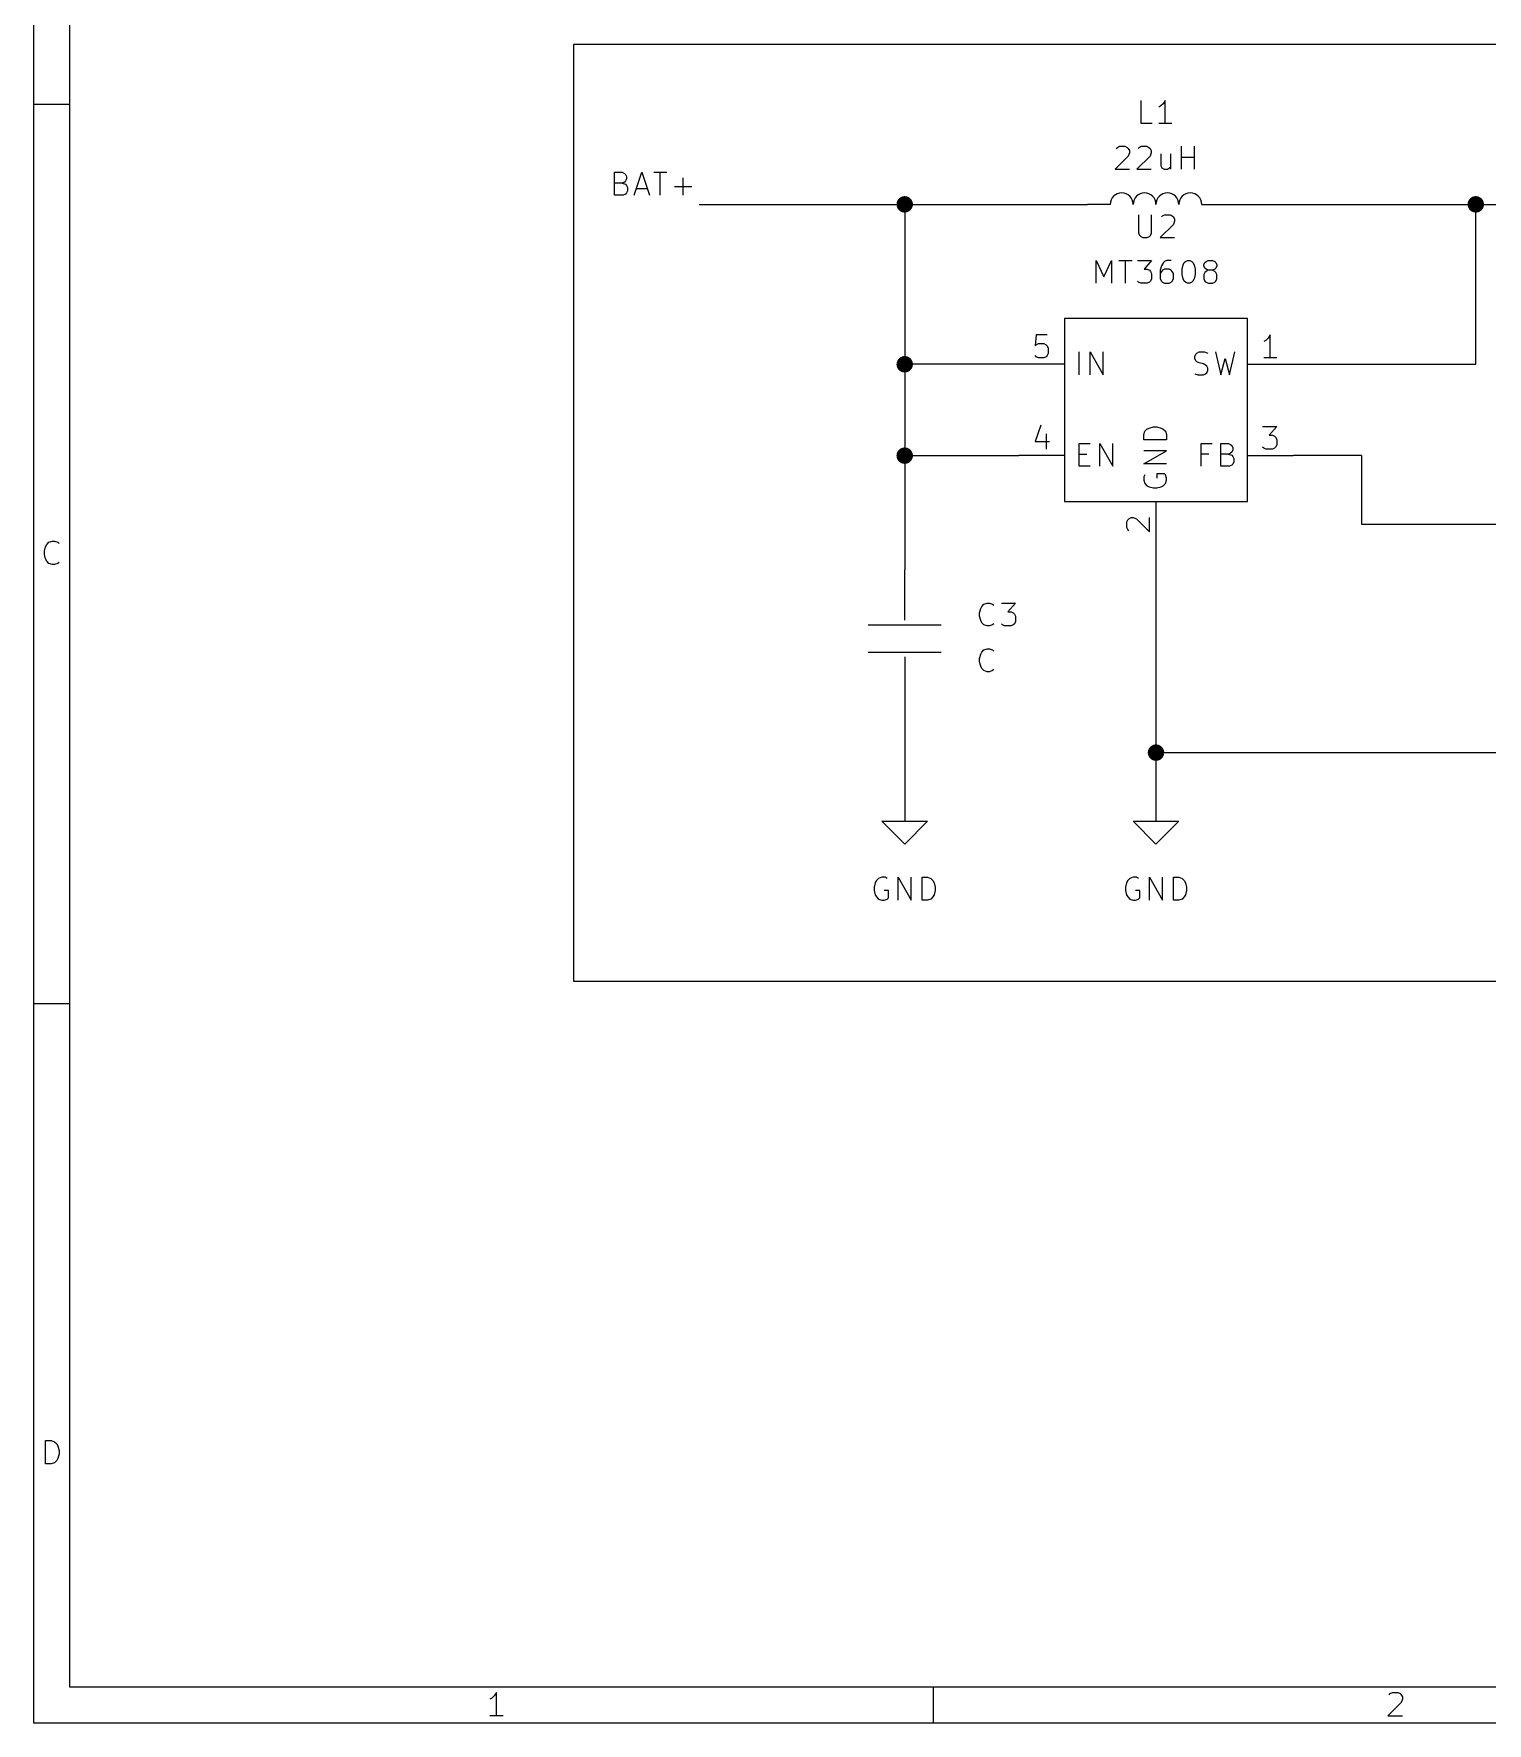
# Model space of a CAD drawing. Header units: inches. Extents: x 0.4 to 11.3, y -7.9 to -0.4.
# Drawn here: x 0.394 to 3.575, y -7.874 to -4.177 of the extents above; entities that cross this region are included whole.
import ezdxf

# ---------------------------------------------------------------- set-up
doc = ezdxf.new("R2010")
doc.units = ezdxf.units.IN
doc.header["$MEASUREMENT"] = 0
for name, color, linetype in [('GREENSIXTYFIVE', 129, 'CONTINUOUS'), ('LIGHTBLUE', 172, 'CONTINUOUS'), ('LIGHTGREEN', 92, 'CONTINUOUS'), ('LIGHTRED', 12, 'CONTINUOUS'), ('RED', 14, 'CONTINUOUS'), ('REDSIX', 19, 'CONTINUOUS'), ('WHITE', 250, 'CONTINUOUS')]:
    doc.layers.add(name, color=color, linetype=linetype)

msp = doc.modelspace()

# ---------------------------------------------------------------- linework, layer by layer
at = {"layer": 'GREENSIXTYFIVE', "linetype": 'CONTINUOUS'}
for p, q in [((2.8179, -4.3728), (2.8179, -4.3228)), ((2.8179, -4.3728), (2.8179, -4.3228)), ((2.8702, -4.3228), (2.8655, -4.3299)), ((2.8702, -4.3228), (2.8655, -4.3299)), ((2.8702, -4.3728), (2.8702, -4.3228)), ((2.8702, -4.3728), (2.8702, -4.3228)), ((2.8607, -4.3347), (2.856, -4.3371)), ((2.8607, -4.3347), (2.856, -4.3371)), ((2.8655, -4.3299), (2.8607, -4.3347)), ((2.8655, -4.3299), (2.8607, -4.3347)), ((2.8417, -4.3728), (2.8179, -4.3728)), ((2.8417, -4.3728), (2.8179, -4.3728)), ((2.8845, -4.3728), (2.856, -4.3728)), ((2.8845, -4.3728), (2.856, -4.3728)), ((2.7631, -4.4276), (2.7655, -4.4252)), ((2.7631, -4.4276), (2.7655, -4.4252)), ((2.7655, -4.4252), (2.7702, -4.4228)), ((2.7655, -4.4252), (2.7702, -4.4228)), ((2.7702, -4.4228), (2.7821, -4.4228)), ((2.7702, -4.4228), (2.7821, -4.4228)), ((2.7821, -4.4228), (2.7869, -4.4252)), ((2.7821, -4.4228), (2.7869, -4.4252)), ((2.7869, -4.4252), (2.7893, -4.4276)), ((2.7869, -4.4252), (2.7893, -4.4276)), ((2.7893, -4.4276), (2.7917, -4.4323)), ((2.7893, -4.4276), (2.7917, -4.4323)), ((2.7917, -4.4371), (2.7893, -4.4442)), ((2.7917, -4.4371), (2.7893, -4.4442)), ((2.7917, -4.4323), (2.7917, -4.4371)), ((2.7917, -4.4323), (2.7917, -4.4371)), ((2.8107, -4.4276), (2.8131, -4.4252)), ((2.8107, -4.4276), (2.8131, -4.4252)), ((2.8131, -4.4252), (2.8179, -4.4228)), ((2.8131, -4.4252), (2.8179, -4.4228)), ((2.8179, -4.4228), (2.8298, -4.4228)), ((2.8179, -4.4228), (2.8298, -4.4228)), ((2.8298, -4.4228), (2.8345, -4.4252)), ((2.8298, -4.4228), (2.8345, -4.4252)), ((2.8345, -4.4252), (2.8369, -4.4276)), ((2.8345, -4.4252), (2.8369, -4.4276)), ((2.8369, -4.4276), (2.8393, -4.4323)), ((2.8369, -4.4276), (2.8393, -4.4323)), ((2.8393, -4.4371), (2.8369, -4.4442)), ((2.8393, -4.4371), (2.8369, -4.4442)), ((2.8393, -4.4323), (2.8393, -4.4371)), ((2.8393, -4.4323), (2.8393, -4.4371)), ((2.9059, -4.4728), (2.9059, -4.4228)), ((2.9059, -4.4728), (2.9059, -4.4228)), ((2.9345, -4.4728), (2.9345, -4.4228)), ((2.9345, -4.4728), (2.9345, -4.4228)), ((2.7893, -4.4442), (2.7607, -4.4728)), ((2.7893, -4.4442), (2.7607, -4.4728)), ((2.7607, -4.4728), (2.7917, -4.4728)), ((2.7607, -4.4728), (2.7917, -4.4728)), ((2.8369, -4.4442), (2.8083, -4.4728)), ((2.8369, -4.4442), (2.8083, -4.4728)), ((2.8083, -4.4728), (2.8393, -4.4728)), ((2.8083, -4.4728), (2.8393, -4.4728)), ((2.8607, -4.4395), (2.8607, -4.4657)), ((2.8607, -4.4395), (2.8607, -4.4657)), ((2.8607, -4.4657), (2.8631, -4.4704)), ((2.8607, -4.4657), (2.8631, -4.4704)), ((2.8631, -4.4704), (2.8679, -4.4728)), ((2.8631, -4.4704), (2.8679, -4.4728)), ((2.8679, -4.4728), (2.875, -4.4728)), ((2.8679, -4.4728), (2.875, -4.4728)), ((2.875, -4.4728), (2.8798, -4.4704)), ((2.875, -4.4728), (2.8798, -4.4704)), ((2.8798, -4.4704), (2.8821, -4.468)), ((2.8798, -4.4704), (2.8821, -4.468)), ((2.8821, -4.4395), (2.8821, -4.4728)), ((2.8821, -4.4395), (2.8821, -4.4728)), ((2.9059, -4.4466), (2.9345, -4.4466)), ((2.9059, -4.4466), (2.9345, -4.4466)), ((2.8119, -4.5728), (2.8119, -4.6133)), ((2.8119, -4.5728), (2.8119, -4.6133)), ((2.8405, -4.6133), (2.8405, -4.5728)), ((2.8405, -4.6133), (2.8405, -4.5728)), ((2.8619, -4.5776), (2.8643, -4.5752)), ((2.8619, -4.5776), (2.8643, -4.5752)), ((2.8643, -4.5752), (2.869, -4.5728)), ((2.8643, -4.5752), (2.869, -4.5728)), ((2.869, -4.5728), (2.881, -4.5728)), ((2.869, -4.5728), (2.881, -4.5728)), ((2.881, -4.5728), (2.8857, -4.5752)), ((2.881, -4.5728), (2.8857, -4.5752)), ((2.8857, -4.5752), (2.8881, -4.5776)), ((2.8857, -4.5752), (2.8881, -4.5776)), ((2.8881, -4.5776), (2.8905, -4.5823)), ((2.8881, -4.5776), (2.8905, -4.5823)), ((2.8905, -4.5823), (2.8905, -4.5871)), ((2.8905, -4.5823), (2.8905, -4.5871)), ((2.8119, -4.6133), (2.8143, -4.618)), ((2.8119, -4.6133), (2.8143, -4.618)), ((2.8143, -4.618), (2.8167, -4.6204)), ((2.8143, -4.618), (2.8167, -4.6204)), ((2.8167, -4.6204), (2.8214, -4.6228)), ((2.8167, -4.6204), (2.8214, -4.6228)), ((2.8309, -4.6228), (2.8357, -4.6204)), ((2.8309, -4.6228), (2.8357, -4.6204)), ((2.8357, -4.6204), (2.8381, -4.618)), ((2.8357, -4.6204), (2.8381, -4.618)), ((2.8381, -4.618), (2.8405, -4.6133)), ((2.8381, -4.618), (2.8405, -4.6133)), ((2.8881, -4.5942), (2.8595, -4.6228)), ((2.8881, -4.5942), (2.8595, -4.6228)), ((2.8905, -4.5871), (2.8881, -4.5942)), ((2.8905, -4.5871), (2.8881, -4.5942)), ((2.8214, -4.6228), (2.8309, -4.6228)), ((2.8214, -4.6228), (2.8309, -4.6228)), ((2.8595, -4.6228), (2.8905, -4.6228)), ((2.8595, -4.6228), (2.8905, -4.6228)), ((2.719, -4.7228), (2.719, -4.6728)), ((2.719, -4.6728), (2.7357, -4.7085)), ((2.719, -4.7228), (2.719, -4.6728)), ((2.719, -4.6728), (2.7357, -4.7085)), ((2.7357, -4.7085), (2.7524, -4.6728)), ((2.7357, -4.7085), (2.7524, -4.6728)), ((2.7524, -4.6728), (2.7524, -4.7228)), ((2.7524, -4.6728), (2.7524, -4.7228)), ((2.769, -4.6728), (2.7976, -4.6728)), ((2.769, -4.6728), (2.7976, -4.6728)), ((2.7833, -4.7228), (2.7833, -4.6728)), ((2.7833, -4.7228), (2.7833, -4.6728)), ((2.8095, -4.6728), (2.8405, -4.6728)), ((2.8095, -4.6728), (2.8405, -4.6728)), ((2.8405, -4.6728), (2.8238, -4.6919)), ((2.8405, -4.6728), (2.8238, -4.6919)), ((2.8238, -4.6919), (2.831, -4.6919)), ((2.8238, -4.6919), (2.831, -4.6919)), ((2.831, -4.6919), (2.8357, -4.6942)), ((2.831, -4.6919), (2.8357, -4.6942)), ((2.8357, -4.6942), (2.8381, -4.6966)), ((2.8357, -4.6942), (2.8381, -4.6966)), ((2.8619, -4.6847), (2.8595, -4.6942)), ((2.8619, -4.6847), (2.8595, -4.6942)), ((2.8595, -4.6942), (2.8595, -4.7133)), ((2.8595, -4.6942), (2.8595, -4.7133)), ((2.8667, -4.6776), (2.8619, -4.6847)), ((2.8667, -4.6776), (2.8619, -4.6847)), ((2.8643, -4.6942), (2.8619, -4.6966)), ((2.8643, -4.6942), (2.8619, -4.6966)), ((2.869, -4.6919), (2.8643, -4.6942)), ((2.869, -4.6919), (2.8643, -4.6942)), ((2.869, -4.6752), (2.8667, -4.6776)), ((2.869, -4.6752), (2.8667, -4.6776)), ((2.8738, -4.6728), (2.869, -4.6752)), ((2.8738, -4.6728), (2.869, -4.6752)), ((2.8786, -4.6919), (2.869, -4.6919)), ((2.8786, -4.6919), (2.869, -4.6919)), ((2.8833, -4.6728), (2.8738, -4.6728)), ((2.8833, -4.6728), (2.8738, -4.6728)), ((2.8833, -4.6942), (2.8786, -4.6919)), ((2.8833, -4.6942), (2.8786, -4.6919)), ((2.8857, -4.6966), (2.8833, -4.6942)), ((2.8857, -4.6966), (2.8833, -4.6942)), ((2.9071, -4.6919), (2.9095, -4.6823)), ((2.9071, -4.6919), (2.9095, -4.6823)), ((2.9071, -4.7038), (2.9071, -4.6919)), ((2.9071, -4.7038), (2.9071, -4.6919)), ((2.9095, -4.6823), (2.9119, -4.6776)), ((2.9095, -4.6823), (2.9119, -4.6776)), ((2.9119, -4.6776), (2.9143, -4.6752)), ((2.9119, -4.6776), (2.9143, -4.6752)), ((2.9143, -4.6752), (2.919, -4.6728)), ((2.9143, -4.6752), (2.919, -4.6728)), ((2.919, -4.6728), (2.9238, -4.6728)), ((2.919, -4.6728), (2.9238, -4.6728)), ((2.9238, -4.6728), (2.9286, -4.6752)), ((2.9238, -4.6728), (2.9286, -4.6752)), ((2.9286, -4.6752), (2.9309, -4.6776)), ((2.9286, -4.6752), (2.9309, -4.6776)), ((2.9309, -4.6776), (2.9333, -4.6823)), ((2.9309, -4.6776), (2.9333, -4.6823)), ((2.9333, -4.6823), (2.9357, -4.6919)), ((2.9333, -4.6823), (2.9357, -4.6919)), ((2.9357, -4.6919), (2.9357, -4.7038)), ((2.9357, -4.6919), (2.9357, -4.7038)), ((2.9548, -4.6823), (2.9571, -4.6776)), ((2.9548, -4.6823), (2.9571, -4.6776)), ((2.9548, -4.6847), (2.9548, -4.6823)), ((2.9548, -4.6847), (2.9548, -4.6823)), ((2.9571, -4.6895), (2.9548, -4.6847)), ((2.9571, -4.6895), (2.9548, -4.6847)), ((2.9571, -4.6776), (2.9595, -4.6752)), ((2.9571, -4.6776), (2.9595, -4.6752)), ((2.9595, -4.6919), (2.9571, -4.6895)), ((2.9595, -4.6919), (2.9571, -4.6895)), ((2.9595, -4.6752), (2.9643, -4.6728)), ((2.9595, -4.6752), (2.9643, -4.6728)), ((2.9643, -4.6942), (2.9595, -4.6919)), ((2.9643, -4.6942), (2.9595, -4.6919)), ((2.9643, -4.6942), (2.9595, -4.6966)), ((2.9643, -4.6942), (2.9595, -4.6966)), ((2.9643, -4.6728), (2.9738, -4.6728)), ((2.9643, -4.6728), (2.9738, -4.6728)), ((2.9738, -4.6942), (2.9643, -4.6942)), ((2.9738, -4.6942), (2.9643, -4.6942)), ((2.9738, -4.6728), (2.9786, -4.6752)), ((2.9738, -4.6728), (2.9786, -4.6752)), ((2.9786, -4.6919), (2.9738, -4.6942)), ((2.9786, -4.6919), (2.9738, -4.6942)), ((2.9786, -4.6966), (2.9738, -4.6942)), ((2.9786, -4.6966), (2.9738, -4.6942)), ((2.9786, -4.6752), (2.9809, -4.6776)), ((2.9786, -4.6752), (2.9809, -4.6776)), ((2.9809, -4.6895), (2.9786, -4.6919)), ((2.9809, -4.6895), (2.9786, -4.6919)), ((2.9809, -4.6776), (2.9833, -4.6823)), ((2.9809, -4.6776), (2.9833, -4.6823)), ((2.9833, -4.6847), (2.9809, -4.6895)), ((2.9833, -4.6847), (2.9809, -4.6895)), ((2.9833, -4.6823), (2.9833, -4.6847)), ((2.9833, -4.6823), (2.9833, -4.6847)), ((2.8119, -4.7204), (2.8095, -4.718)), ((2.8119, -4.7204), (2.8095, -4.718)), ((2.8167, -4.7228), (2.8119, -4.7204)), ((2.8167, -4.7228), (2.8119, -4.7204)), ((2.831, -4.7228), (2.8167, -4.7228)), ((2.831, -4.7228), (2.8167, -4.7228)), ((2.8357, -4.7204), (2.831, -4.7228)), ((2.8357, -4.7204), (2.831, -4.7228)), ((2.8381, -4.718), (2.8357, -4.7204)), ((2.8381, -4.718), (2.8357, -4.7204)), ((2.8381, -4.6966), (2.8405, -4.7014)), ((2.8381, -4.6966), (2.8405, -4.7014)), ((2.8405, -4.7133), (2.8381, -4.718)), ((2.8405, -4.7133), (2.8381, -4.718)), ((2.8405, -4.7014), (2.8405, -4.7133)), ((2.8405, -4.7014), (2.8405, -4.7133)), ((2.8619, -4.6966), (2.8595, -4.7014)), ((2.8619, -4.6966), (2.8595, -4.7014)), ((2.8595, -4.7133), (2.8619, -4.718)), ((2.8595, -4.7133), (2.8619, -4.718)), ((2.8619, -4.718), (2.8643, -4.7204)), ((2.8619, -4.718), (2.8643, -4.7204)), ((2.8643, -4.7204), (2.869, -4.7228)), ((2.8643, -4.7204), (2.869, -4.7228)), ((2.869, -4.7228), (2.8786, -4.7228)), ((2.869, -4.7228), (2.8786, -4.7228)), ((2.8786, -4.7228), (2.8833, -4.7204)), ((2.8786, -4.7228), (2.8833, -4.7204)), ((2.8833, -4.7204), (2.8857, -4.718)), ((2.8833, -4.7204), (2.8857, -4.718)), ((2.8881, -4.7014), (2.8857, -4.6966)), ((2.8881, -4.7014), (2.8857, -4.6966)), ((2.8857, -4.718), (2.8881, -4.7133)), ((2.8857, -4.718), (2.8881, -4.7133)), ((2.8881, -4.7133), (2.8881, -4.7014)), ((2.8881, -4.7133), (2.8881, -4.7014)), ((2.9095, -4.7133), (2.9071, -4.7038)), ((2.9095, -4.7133), (2.9071, -4.7038)), ((2.9119, -4.718), (2.9095, -4.7133)), ((2.9119, -4.718), (2.9095, -4.7133)), ((2.9143, -4.7204), (2.9119, -4.718)), ((2.9143, -4.7204), (2.9119, -4.718)), ((2.919, -4.7228), (2.9143, -4.7204)), ((2.919, -4.7228), (2.9143, -4.7204)), ((2.9238, -4.7228), (2.919, -4.7228)), ((2.9238, -4.7228), (2.919, -4.7228)), ((2.9286, -4.7204), (2.9238, -4.7228)), ((2.9286, -4.7204), (2.9238, -4.7228)), ((2.9309, -4.718), (2.9286, -4.7204)), ((2.9309, -4.718), (2.9286, -4.7204)), ((2.9333, -4.7133), (2.9309, -4.718)), ((2.9333, -4.7133), (2.9309, -4.718)), ((2.9357, -4.7038), (2.9333, -4.7133)), ((2.9357, -4.7038), (2.9333, -4.7133)), ((2.9571, -4.699), (2.9548, -4.7038)), ((2.9571, -4.699), (2.9548, -4.7038)), ((2.9548, -4.7038), (2.9548, -4.7133)), ((2.9548, -4.7038), (2.9548, -4.7133)), ((2.9548, -4.7133), (2.9571, -4.718)), ((2.9548, -4.7133), (2.9571, -4.718)), ((2.9595, -4.6966), (2.9571, -4.699)), ((2.9595, -4.6966), (2.9571, -4.699)), ((2.9571, -4.718), (2.9595, -4.7204)), ((2.9571, -4.718), (2.9595, -4.7204)), ((2.9595, -4.7204), (2.9643, -4.7228)), ((2.9595, -4.7204), (2.9643, -4.7228)), ((2.9643, -4.7228), (2.9738, -4.7228)), ((2.9643, -4.7228), (2.9738, -4.7228)), ((2.9738, -4.7228), (2.9786, -4.7204)), ((2.9738, -4.7228), (2.9786, -4.7204)), ((2.9809, -4.699), (2.9786, -4.6966)), ((2.9809, -4.699), (2.9786, -4.6966)), ((2.9786, -4.7204), (2.9809, -4.718)), ((2.9786, -4.7204), (2.9809, -4.718)), ((2.9833, -4.7038), (2.9809, -4.699)), ((2.9833, -4.7038), (2.9809, -4.699)), ((2.9809, -4.718), (2.9833, -4.7133)), ((2.9809, -4.718), (2.9833, -4.7133)), ((2.9833, -4.7133), (2.9833, -4.7038)), ((2.9833, -4.7133), (2.9833, -4.7038)), ((2.6819, -4.9231), (2.6819, -4.8731)), ((2.6819, -4.9231), (2.6819, -4.8731)), ((2.7057, -4.9231), (2.7057, -4.8731)), ((2.7057, -4.8731), (2.7343, -4.9231)), ((2.7057, -4.9231), (2.7057, -4.8731)), ((2.7057, -4.8731), (2.7343, -4.9231)), ((2.7343, -4.9231), (2.7343, -4.8731)), ((2.7343, -4.9231), (2.7343, -4.8731)), ((2.9348, -4.8827), (2.9371, -4.8779)), ((2.9348, -4.8827), (2.9371, -4.8779)), ((2.9371, -4.8779), (2.9395, -4.8755)), ((2.9371, -4.8779), (2.9395, -4.8755)), ((2.9395, -4.8755), (2.9443, -4.8731)), ((2.9395, -4.8755), (2.9443, -4.8731)), ((2.9443, -4.8731), (2.9562, -4.8731)), ((2.9443, -4.8731), (2.9562, -4.8731)), ((2.9562, -4.8731), (2.9633, -4.8755)), ((2.9562, -4.8731), (2.9633, -4.8755)), ((2.98, -4.8731), (2.9919, -4.9231)), ((2.98, -4.8731), (2.9919, -4.9231)), ((3.011, -4.9231), (3.0229, -4.8731)), ((3.011, -4.9231), (3.0229, -4.8731)), ((2.9348, -4.8874), (2.9348, -4.8827)), ((2.9348, -4.8874), (2.9348, -4.8827)), ((2.9371, -4.8922), (2.9348, -4.8874)), ((2.9371, -4.8922), (2.9348, -4.8874)), ((2.9395, -4.8946), (2.9371, -4.8922)), ((2.9395, -4.8946), (2.9371, -4.8922)), ((2.9443, -4.8969), (2.9395, -4.8946)), ((2.9443, -4.8969), (2.9395, -4.8946)), ((2.9538, -4.8993), (2.9443, -4.8969)), ((2.9538, -4.8993), (2.9443, -4.8969)), ((2.9586, -4.9017), (2.9538, -4.8993)), ((2.9586, -4.9017), (2.9538, -4.8993)), ((2.961, -4.9041), (2.9586, -4.9017)), ((2.961, -4.9041), (2.9586, -4.9017)), ((2.9633, -4.9088), (2.961, -4.9041)), ((2.9633, -4.9088), (2.961, -4.9041)), ((2.961, -4.9184), (2.9633, -4.9136)), ((2.961, -4.9184), (2.9633, -4.9136)), ((2.9633, -4.9136), (2.9633, -4.9088)), ((2.9633, -4.9136), (2.9633, -4.9088)), ((2.9919, -4.9231), (3.0014, -4.8874)), ((2.9919, -4.9231), (3.0014, -4.8874)), ((3.0014, -4.8874), (3.011, -4.9231)), ((3.0014, -4.8874), (3.011, -4.9231)), ((2.9348, -4.9208), (2.9419, -4.9231)), ((2.9348, -4.9208), (2.9419, -4.9231)), ((2.9419, -4.9231), (2.9538, -4.9231)), ((2.9419, -4.9231), (2.9538, -4.9231)), ((2.9538, -4.9231), (2.9586, -4.9208)), ((2.9538, -4.9231), (2.9586, -4.9208)), ((2.9586, -4.9208), (2.961, -4.9184)), ((2.9586, -4.9208), (2.961, -4.9184)), ((2.8231, -5.0538), (2.8255, -5.0467)), ((2.8231, -5.0538), (2.8255, -5.0467)), ((2.8231, -5.0657), (2.8231, -5.0538)), ((2.8231, -5.0657), (2.8231, -5.0538)), ((2.8731, -5.0657), (2.8231, -5.0657)), ((2.8731, -5.0657), (2.8231, -5.0657)), ((2.8255, -5.0467), (2.8303, -5.0419)), ((2.8255, -5.0467), (2.8303, -5.0419)), ((2.8303, -5.0419), (2.835, -5.0395)), ((2.8303, -5.0419), (2.835, -5.0395)), ((2.835, -5.0395), (2.8446, -5.0371)), ((2.835, -5.0395), (2.8446, -5.0371)), ((2.8446, -5.0371), (2.8517, -5.0371)), ((2.8446, -5.0371), (2.8517, -5.0371)), ((2.8517, -5.0371), (2.8612, -5.0395)), ((2.8517, -5.0371), (2.8612, -5.0395)), ((2.8612, -5.0395), (2.866, -5.0419)), ((2.8612, -5.0395), (2.866, -5.0419)), ((2.866, -5.0419), (2.8708, -5.0467)), ((2.866, -5.0419), (2.8708, -5.0467)), ((2.8708, -5.0467), (2.8731, -5.0538)), ((2.8708, -5.0467), (2.8731, -5.0538)), ((2.8731, -5.0538), (2.8731, -5.0657)), ((2.8731, -5.0538), (2.8731, -5.0657)), ((2.6819, -5.1231), (2.6819, -5.0731)), ((2.6819, -5.0731), (2.7057, -5.0731)), ((2.6819, -5.1231), (2.6819, -5.0731)), ((2.6819, -5.0731), (2.7057, -5.0731)), ((2.6819, -5.0969), (2.6986, -5.0969)), ((2.6819, -5.0969), (2.6986, -5.0969)), ((2.7271, -5.1231), (2.7271, -5.0731)), ((2.7271, -5.0731), (2.7557, -5.1231)), ((2.7271, -5.1231), (2.7271, -5.0731)), ((2.7271, -5.0731), (2.7557, -5.1231)), ((2.7557, -5.1231), (2.7557, -5.0731)), ((2.7557, -5.1231), (2.7557, -5.0731)), ((2.8231, -5.1181), (2.8731, -5.0895)), ((2.8731, -5.0895), (2.8231, -5.0895)), ((2.8231, -5.1181), (2.8731, -5.0895)), ((2.8731, -5.0895), (2.8231, -5.0895)), ((2.949, -5.1231), (2.949, -5.0731)), ((2.949, -5.0731), (2.9729, -5.0731)), ((2.949, -5.1231), (2.949, -5.0731)), ((2.949, -5.0731), (2.9729, -5.0731)), ((2.9657, -5.0969), (2.949, -5.0969)), ((2.9657, -5.0969), (2.949, -5.0969)), ((2.9919, -5.1231), (2.9919, -5.0731)), ((2.9919, -5.0731), (3.0086, -5.0731)), ((2.9919, -5.1231), (2.9919, -5.0731)), ((2.9919, -5.0731), (3.0086, -5.0731)), ((3.0086, -5.0969), (2.9919, -5.0969)), ((3.0086, -5.0969), (2.9919, -5.0969)), ((3.0086, -5.0731), (3.0133, -5.0755)), ((3.0086, -5.0731), (3.0133, -5.0755)), ((3.0133, -5.0946), (3.0086, -5.0969)), ((3.0133, -5.0946), (3.0086, -5.0969)), ((3.0086, -5.0969), (3.0157, -5.0993)), ((3.0086, -5.0969), (3.0157, -5.0993)), ((3.0133, -5.0755), (3.0157, -5.0779)), ((3.0133, -5.0755), (3.0157, -5.0779)), ((3.0157, -5.0922), (3.0133, -5.0946)), ((3.0157, -5.0922), (3.0133, -5.0946)), ((3.0157, -5.0779), (3.0181, -5.0827)), ((3.0157, -5.0779), (3.0181, -5.0827)), ((3.0181, -5.0874), (3.0157, -5.0922)), ((3.0181, -5.0874), (3.0157, -5.0922)), ((3.0157, -5.0993), (3.0181, -5.1017)), ((3.0157, -5.0993), (3.0181, -5.1017)), ((3.0181, -5.0827), (3.0181, -5.0874)), ((3.0181, -5.0827), (3.0181, -5.0874)), ((3.0181, -5.1017), (3.0205, -5.1065)), ((3.0181, -5.1017), (3.0205, -5.1065)), ((2.7057, -5.1231), (2.6819, -5.1231)), ((2.7057, -5.1231), (2.6819, -5.1231)), ((2.8731, -5.1181), (2.8231, -5.1181)), ((2.8731, -5.1181), (2.8231, -5.1181)), ((2.8684, -5.1395), (2.8517, -5.1395)), ((2.8517, -5.1395), (2.8517, -5.149)), ((2.8684, -5.1395), (2.8517, -5.1395)), ((2.8517, -5.1395), (2.8517, -5.149)), ((2.8708, -5.1419), (2.8684, -5.1395)), ((2.8708, -5.1419), (2.8684, -5.1395)), ((3.0109, -5.1231), (2.9919, -5.1231)), ((3.0109, -5.1231), (2.9919, -5.1231)), ((3.0157, -5.1208), (3.0109, -5.1231)), ((3.0157, -5.1208), (3.0109, -5.1231)), ((3.0181, -5.1184), (3.0157, -5.1208)), ((3.0181, -5.1184), (3.0157, -5.1208)), ((3.0205, -5.1136), (3.0181, -5.1184)), ((3.0205, -5.1136), (3.0181, -5.1184)), ((3.0205, -5.1065), (3.0205, -5.1136)), ((3.0205, -5.1065), (3.0205, -5.1136)), ((2.8255, -5.1419), (2.8231, -5.1467)), ((2.8255, -5.1419), (2.8231, -5.1467)), ((2.8231, -5.1467), (2.8231, -5.1538)), ((2.8231, -5.1467), (2.8231, -5.1538)), ((2.8231, -5.1538), (2.8255, -5.1609)), ((2.8231, -5.1538), (2.8255, -5.1609)), ((2.8255, -5.1609), (2.8303, -5.1657)), ((2.8255, -5.1609), (2.8303, -5.1657)), ((2.8303, -5.1657), (2.835, -5.1681)), ((2.8303, -5.1657), (2.835, -5.1681)), ((2.835, -5.1681), (2.8446, -5.1705)), ((2.835, -5.1681), (2.8446, -5.1705)), ((2.8446, -5.1705), (2.8517, -5.1705)), ((2.8446, -5.1705), (2.8517, -5.1705)), ((2.8517, -5.1705), (2.8612, -5.1681)), ((2.8517, -5.1705), (2.8612, -5.1681)), ((2.8612, -5.1681), (2.866, -5.1657)), ((2.8612, -5.1681), (2.866, -5.1657)), ((2.866, -5.1657), (2.8708, -5.1609)), ((2.866, -5.1657), (2.8708, -5.1609)), ((2.8731, -5.149), (2.8708, -5.1419)), ((2.8731, -5.149), (2.8708, -5.1419)), ((2.8708, -5.1609), (2.8731, -5.1538)), ((2.8708, -5.1609), (2.8731, -5.1538)), ((2.8731, -5.1538), (2.8731, -5.149)), ((2.8731, -5.1538), (2.8731, -5.149)), ((2.4639, -5.4442), (2.4663, -5.4347)), ((2.4663, -5.4347), (2.4687, -5.4299)), ((2.4687, -5.4299), (2.4734, -5.4252)), ((2.4734, -5.4252), (2.4806, -5.4228)), ((2.4806, -5.4228), (2.4853, -5.4228)), ((2.4853, -5.4228), (2.4925, -5.4252)), ((2.4925, -5.4252), (2.4949, -5.4276)), ((2.5115, -5.4228), (2.5425, -5.4228)), ((2.5425, -5.4228), (2.5258, -5.4418)), ((2.4639, -5.4514), (2.4639, -5.4442)), ((2.4663, -5.4609), (2.4639, -5.4514)), ((2.4687, -5.4657), (2.4663, -5.4609)), ((2.4734, -5.4704), (2.4687, -5.4657)), ((2.4806, -5.4728), (2.4734, -5.4704)), ((2.4925, -5.4704), (2.4853, -5.4728)), ((2.4949, -5.468), (2.4925, -5.4704)), ((2.5139, -5.4704), (2.5115, -5.468)), ((2.5187, -5.4728), (2.5139, -5.4704)), ((2.5258, -5.4418), (2.5329, -5.4418)), ((2.5329, -5.4418), (2.5377, -5.4442)), ((2.5377, -5.4704), (2.5329, -5.4728)), ((2.5377, -5.4442), (2.5401, -5.4466)), ((2.5401, -5.468), (2.5377, -5.4704)), ((2.5401, -5.4466), (2.5425, -5.4514)), ((2.5425, -5.4633), (2.5401, -5.468)), ((2.5425, -5.4514), (2.5425, -5.4633)), ((2.4853, -5.4728), (2.4806, -5.4728)), ((2.5329, -5.4728), (2.5187, -5.4728)), ((2.4639, -5.5442), (2.4663, -5.5347)), ((2.4639, -5.5514), (2.4639, -5.5442)), ((2.4663, -5.5347), (2.4687, -5.5299)), ((2.4687, -5.5299), (2.4734, -5.5252)), ((2.4734, -5.5252), (2.4806, -5.5228)), ((2.4806, -5.5228), (2.4853, -5.5228)), ((2.4853, -5.5228), (2.4925, -5.5252)), ((2.4925, -5.5252), (2.4949, -5.5276)), ((2.4663, -5.5609), (2.4639, -5.5514)), ((2.4687, -5.5657), (2.4663, -5.5609)), ((2.4734, -5.5704), (2.4687, -5.5657)), ((2.4806, -5.5728), (2.4734, -5.5704)), ((2.4853, -5.5728), (2.4806, -5.5728)), ((2.4925, -5.5704), (2.4853, -5.5728)), ((2.4949, -5.568), (2.4925, -5.5704)), ((2.2429, -6.0252), (2.2381, -6.0299)), ((2.25, -6.0228), (2.2429, -6.0252)), ((2.2571, -6.0228), (2.25, -6.0228)), ((2.2619, -6.0252), (2.2571, -6.0228)), ((2.2857, -6.0728), (2.2857, -6.0228)), ((2.2857, -6.0228), (2.3143, -6.0728)), ((2.3143, -6.0728), (2.3143, -6.0228)), ((2.3381, -6.0728), (2.3381, -6.0228)), ((2.3381, -6.0228), (2.35, -6.0228)), ((2.35, -6.0228), (2.3571, -6.0252)), ((2.3571, -6.0252), (2.3619, -6.0299)), ((2.7929, -6.0252), (2.7881, -6.0299)), ((2.8, -6.0228), (2.7929, -6.0252)), ((2.8071, -6.0228), (2.8, -6.0228)), ((2.8119, -6.0252), (2.8071, -6.0228)), ((2.8357, -6.0728), (2.8357, -6.0228)), ((2.8357, -6.0228), (2.8643, -6.0728)), ((2.8643, -6.0728), (2.8643, -6.0228)), ((2.8881, -6.0728), (2.8881, -6.0228)), ((2.8881, -6.0228), (2.9, -6.0228)), ((2.9, -6.0228), (2.9071, -6.0252)), ((2.9071, -6.0252), (2.9119, -6.0299)), ((2.2357, -6.0347), (2.2333, -6.0442)), ((2.2333, -6.0442), (2.2333, -6.0514)), ((2.2333, -6.0514), (2.2357, -6.0609)), ((2.2381, -6.0299), (2.2357, -6.0347)), ((2.2357, -6.0609), (2.2381, -6.0657)), ((2.2643, -6.0514), (2.2548, -6.0514)), ((2.2643, -6.068), (2.2643, -6.0514)), ((2.3619, -6.0299), (2.3643, -6.0347)), ((2.3643, -6.0609), (2.3619, -6.0657)), ((2.3643, -6.0347), (2.3667, -6.0442)), ((2.3667, -6.0514), (2.3643, -6.0609)), ((2.3667, -6.0442), (2.3667, -6.0514)), ((2.7857, -6.0347), (2.7833, -6.0442)), ((2.7833, -6.0442), (2.7833, -6.0514)), ((2.7833, -6.0514), (2.7857, -6.0609)), ((2.7881, -6.0299), (2.7857, -6.0347)), ((2.7857, -6.0609), (2.7881, -6.0657)), ((2.8143, -6.0514), (2.8048, -6.0514)), ((2.8143, -6.068), (2.8143, -6.0514)), ((2.9119, -6.0299), (2.9143, -6.0347)), ((2.9143, -6.0609), (2.9119, -6.0657)), ((2.9143, -6.0347), (2.9167, -6.0442)), ((2.9167, -6.0514), (2.9143, -6.0609)), ((2.9167, -6.0442), (2.9167, -6.0514)), ((2.2381, -6.0657), (2.2429, -6.0704)), ((2.2429, -6.0704), (2.25, -6.0728)), ((2.25, -6.0728), (2.2548, -6.0728)), ((2.2548, -6.0728), (2.2619, -6.0704)), ((2.2619, -6.0704), (2.2643, -6.068)), ((2.35, -6.0728), (2.3381, -6.0728)), ((2.3571, -6.0704), (2.35, -6.0728)), ((2.3619, -6.0657), (2.3571, -6.0704)), ((2.7881, -6.0657), (2.7929, -6.0704)), ((2.7929, -6.0704), (2.8, -6.0728)), ((2.8, -6.0728), (2.8048, -6.0728)), ((2.8048, -6.0728), (2.8119, -6.0704)), ((2.8119, -6.0704), (2.8143, -6.068)), ((2.9, -6.0728), (2.8881, -6.0728)), ((2.9071, -6.0704), (2.9, -6.0728)), ((2.9119, -6.0657), (2.9071, -6.0704))]:
    msp.add_line(p, q, dxfattribs=at)
at = {"layer": 'LIGHTBLUE', "linetype": 'CONTINUOUS'}
for p, q in [((1.575, -4.2), (1.575, -6.25)), ((6.075, -4.2), (1.575, -4.2)), ((1.575, -6.25), (6.075, -6.25))]:
    msp.add_line(p, q, dxfattribs=at)
at = {"layer": 'LIGHTGREEN', "linetype": 'CONTINUOUS'}
for p, q in [((1.85, -4.55), (2.3, -4.55)), ((2.3, -4.55), (2.7, -4.55)), ((2.3, -4.55), (2.3, -4.9)), ((3, -4.55), (3.55, -4.55)), ((3.55, -4.55), (3.95, -4.55)), ((3.55, -4.9), (3.55, -4.55)), ((2.55, -4.9), (2.3, -4.9)), ((2.3, -4.9), (2.3, -5.1)), ((3.15, -4.9), (3.55, -4.9)), ((2.3, -5.1), (2.55, -5.1)), ((2.3, -5.1), (2.3, -5.35)), ((3.3, -5.1), (3.15, -5.1)), ((3.3, -5.1), (3.3, -5.25)), ((3.3, -5.25), (3.6, -5.25)), ((2.85, -5.3), (2.85, -5.75)), ((2.3, -5.65), (2.3, -5.85)), ((2.85, -5.75), (3.6, -5.75)), ((2.85, -5.75), (2.85, -5.85))]:
    msp.add_line(p, q, dxfattribs=at)
at = {"layer": 'LIGHTGREEN', "const_width": 0.018}
for points in [[(2.291, -4.55, 1), (2.309, -4.55, 1)], [(3.541, -4.55, 1), (3.559, -4.55, 1)], [(2.291, -4.9, 1), (2.309, -4.9, 1)], [(2.291, -5.1, 1), (2.309, -5.1, 1)], [(2.841, -5.75, 1), (2.859, -5.75, 1)]]:
    msp.add_lwpolyline(points, format="xyb", close=True, dxfattribs=at)
at = {"layer": 'LIGHTRED', "linetype": 'CONTINUOUS'}
for p, q in [((2.5881, -4.8359), (2.5857, -4.8597)), ((2.5881, -4.8359), (2.5857, -4.8597)), ((2.6119, -4.8359), (2.5881, -4.8359)), ((2.6119, -4.8359), (2.5881, -4.8359)), ((3.0952, -4.843), (3.0905, -4.8478)), ((3.0952, -4.843), (3.0905, -4.8478)), ((3.1, -4.8359), (3.0952, -4.843)), ((3.1, -4.8359), (3.0952, -4.843)), ((3.1, -4.8859), (3.1, -4.8359)), ((3.1, -4.8859), (3.1, -4.8359)), ((2.5857, -4.8597), (2.5881, -4.8573)), ((2.5857, -4.8597), (2.5881, -4.8573)), ((2.5881, -4.8573), (2.5929, -4.8549)), ((2.5881, -4.8573), (2.5929, -4.8549)), ((2.5929, -4.8549), (2.6048, -4.8549)), ((2.5929, -4.8549), (2.6048, -4.8549)), ((2.6048, -4.8549), (2.6095, -4.8573)), ((2.6048, -4.8549), (2.6095, -4.8573)), ((2.6095, -4.8573), (2.6119, -4.8597)), ((2.6095, -4.8573), (2.6119, -4.8597)), ((2.6119, -4.8597), (2.6143, -4.8644)), ((2.6119, -4.8597), (2.6143, -4.8644)), ((2.6143, -4.8764), (2.6119, -4.8811)), ((2.6143, -4.8764), (2.6119, -4.8811)), ((2.6143, -4.8644), (2.6143, -4.8764)), ((2.6143, -4.8644), (2.6143, -4.8764)), ((3.0905, -4.8478), (3.0857, -4.8502)), ((3.0905, -4.8478), (3.0857, -4.8502)), ((2.5881, -4.8835), (2.5857, -4.8811)), ((2.5881, -4.8835), (2.5857, -4.8811)), ((2.5929, -4.8859), (2.5881, -4.8835)), ((2.5929, -4.8859), (2.5881, -4.8835)), ((2.6048, -4.8859), (2.5929, -4.8859)), ((2.6048, -4.8859), (2.5929, -4.8859)), ((2.6095, -4.8835), (2.6048, -4.8859)), ((2.6095, -4.8835), (2.6048, -4.8859)), ((2.6119, -4.8811), (2.6095, -4.8835)), ((2.6119, -4.8811), (2.6095, -4.8835)), ((3.1143, -4.8859), (3.0857, -4.8859)), ((3.1143, -4.8859), (3.0857, -4.8859)), ((2.5976, -5.0335), (2.5857, -5.0692)), ((2.5976, -5.0335), (2.5857, -5.0692)), ((2.6095, -5.0525), (2.6095, -5.0859)), ((2.6095, -5.0525), (2.6095, -5.0859)), ((3.0833, -5.0359), (3.1143, -5.0359)), ((3.0833, -5.0359), (3.1143, -5.0359)), ((3.1143, -5.0359), (3.0976, -5.0549)), ((3.1143, -5.0359), (3.0976, -5.0549)), ((3.0976, -5.0549), (3.1048, -5.0549)), ((3.0976, -5.0549), (3.1048, -5.0549)), ((3.1048, -5.0549), (3.1095, -5.0573)), ((3.1048, -5.0549), (3.1095, -5.0573)), ((3.1095, -5.0573), (3.1119, -5.0597)), ((3.1095, -5.0573), (3.1119, -5.0597)), ((3.1119, -5.0597), (3.1143, -5.0644)), ((3.1119, -5.0597), (3.1143, -5.0644)), ((3.1143, -5.0644), (3.1143, -5.0764)), ((3.1143, -5.0644), (3.1143, -5.0764)), ((2.5857, -5.0692), (2.6167, -5.0692)), ((2.5857, -5.0692), (2.6167, -5.0692)), ((3.0857, -5.0835), (3.0833, -5.0811)), ((3.0857, -5.0835), (3.0833, -5.0811)), ((3.0905, -5.0859), (3.0857, -5.0835)), ((3.0905, -5.0859), (3.0857, -5.0835)), ((3.1048, -5.0859), (3.0905, -5.0859)), ((3.1048, -5.0859), (3.0905, -5.0859)), ((3.1095, -5.0835), (3.1048, -5.0859)), ((3.1095, -5.0835), (3.1048, -5.0859)), ((3.1119, -5.0811), (3.1095, -5.0835)), ((3.1119, -5.0811), (3.1095, -5.0835)), ((3.1143, -5.0764), (3.1119, -5.0811)), ((3.1143, -5.0764), (3.1119, -5.0811)), ((2.7859, -5.2452), (2.7883, -5.2405)), ((2.7859, -5.2452), (2.7883, -5.2405)), ((2.7859, -5.2571), (2.7859, -5.2452)), ((2.7859, -5.2571), (2.7859, -5.2452)), ((2.7883, -5.2405), (2.7906, -5.2381)), ((2.7883, -5.2405), (2.7906, -5.2381)), ((2.7906, -5.2381), (2.7954, -5.2357)), ((2.7906, -5.2381), (2.7954, -5.2357)), ((2.7954, -5.2357), (2.8002, -5.2357)), ((2.7954, -5.2357), (2.8002, -5.2357)), ((2.8002, -5.2357), (2.8073, -5.2381)), ((2.8002, -5.2357), (2.8073, -5.2381)), ((2.8073, -5.2381), (2.8359, -5.2667)), ((2.8073, -5.2381), (2.8359, -5.2667)), ((2.8359, -5.2667), (2.8359, -5.2357)), ((2.8359, -5.2667), (2.8359, -5.2357)), ((2.7883, -5.2619), (2.7859, -5.2571)), ((2.7883, -5.2619), (2.7859, -5.2571)), ((2.7906, -5.2643), (2.7883, -5.2619)), ((2.7906, -5.2643), (2.7883, -5.2619))]:
    msp.add_line(p, q, dxfattribs=at)
at = {"layer": 'RED', "linetype": 'CONTINUOUS'}
for p, q in [((0.3937, -7.8743), (0.3937, -0.3937)), ((0.4724, -7.7956), (0.4724, -0.4724)), ((0.3937, -4.3307), (0.4724, -4.3307)), ((2.75, -4.55), (2.7, -4.55)), ((2.75, -4.55), (2.7, -4.55)), ((2.95, -4.55), (3, -4.55)), ((2.95, -4.55), (3, -4.55)), ((2.65, -4.8), (2.65, -5.2)), ((3.05, -4.8), (2.65, -4.8)), ((3.05, -5.2), (3.05, -4.8)), ((2.65, -4.9), (2.55, -4.9)), ((2.65, -4.9), (2.55, -4.9)), ((3.05, -4.9), (3.15, -4.9)), ((3.05, -4.9), (3.15, -4.9)), ((2.65, -5.1), (2.55, -5.1)), ((2.65, -5.1), (2.55, -5.1)), ((3.05, -5.1), (3.15, -5.1)), ((3.05, -5.1), (3.15, -5.1)), ((2.65, -5.2), (3.05, -5.2)), ((2.85, -5.2), (2.85, -5.3)), ((2.85, -5.2), (2.85, -5.3)), ((0.427, -5.2896), (0.4343, -5.2872)), ((0.4343, -5.2872), (0.4392, -5.2872)), ((0.4392, -5.2872), (0.4465, -5.2896)), ((0.4172, -5.3091), (0.4197, -5.2993)), ((0.4172, -5.3164), (0.4172, -5.3091)), ((0.4197, -5.3261), (0.4172, -5.3164)), ((0.4197, -5.2993), (0.4221, -5.2945)), ((0.4221, -5.2945), (0.427, -5.2896)), ((0.4465, -5.2896), (0.4489, -5.292)), ((0.4221, -5.331), (0.4197, -5.3261)), ((0.427, -5.3359), (0.4221, -5.331)), ((0.4343, -5.3383), (0.427, -5.3359)), ((0.4392, -5.3383), (0.4343, -5.3383)), ((0.4465, -5.3359), (0.4392, -5.3383)), ((0.4489, -5.3335), (0.4465, -5.3359)), ((2.3, -5.46), (2.3, -5.35)), ((2.22, -5.47), (2.38, -5.47)), ((2.22, -5.53), (2.38, -5.53)), ((2.3, -5.54), (2.3, -5.65)), ((2.3, -5.85), (2.3, -5.9)), ((2.85, -5.85), (2.85, -5.9)), ((2.3, -5.95), (2.25, -5.9)), ((2.25, -5.9), (2.3, -5.9)), ((2.3, -5.9), (2.35, -5.9)), ((2.35, -5.9), (2.3, -5.95)), ((2.85, -5.95), (2.8, -5.9)), ((2.8, -5.9), (2.85, -5.9)), ((2.85, -5.9), (2.9, -5.9)), ((2.9, -5.9), (2.85, -5.95)), ((0.3937, -6.2992), (0.4724, -6.2992)), ((0.4197, -7.3068), (0.4197, -7.2557)), ((0.4197, -7.2557), (0.4319, -7.2557)), ((0.4319, -7.2557), (0.4392, -7.2581)), ((0.4392, -7.2581), (0.444, -7.263)), ((0.444, -7.263), (0.4465, -7.2678)), ((0.4465, -7.2678), (0.4489, -7.2776)), ((0.4489, -7.2776), (0.4489, -7.2849)), ((0.4319, -7.3068), (0.4197, -7.3068)), ((0.4392, -7.3044), (0.4319, -7.3068)), ((0.444, -7.2995), (0.4392, -7.3044)), ((0.4465, -7.2946), (0.444, -7.2995)), ((0.4489, -7.2849), (0.4465, -7.2946)), ((11.2206, -7.7956), (0.4724, -7.7956)), ((2.3622, -7.7956), (2.3622, -7.8743)), ((1.3965, -7.8193), (1.3916, -7.8217)), ((1.4013, -7.8144), (1.3965, -7.8193)), ((1.4062, -7.8071), (1.4013, -7.8144)), ((1.4062, -7.8583), (1.4062, -7.8071)), ((3.3869, -7.8291), (3.3576, -7.8583)), ((3.3601, -7.812), (3.3625, -7.8096)), ((3.3625, -7.8096), (3.3674, -7.8071)), ((3.3674, -7.8071), (3.3796, -7.8071)), ((3.3796, -7.8071), (3.3845, -7.8096)), ((3.3845, -7.8096), (3.3869, -7.812)), ((3.3869, -7.812), (3.3893, -7.8169)), ((3.3893, -7.8217), (3.3869, -7.8291)), ((3.3893, -7.8169), (3.3893, -7.8217)), ((11.2993, -7.8743), (0.3937, -7.8743)), ((1.4208, -7.8583), (1.3916, -7.8583)), ((3.3576, -7.8583), (3.3893, -7.8583))]:
    msp.add_line(p, q, dxfattribs=at)
at = {"layer": 'RED'}
for centre in [(2.775, -4.5501), (2.825, -4.5501), (2.875, -4.5501), (2.925, -4.5501)]:
    msp.add_arc(centre, 0.025, 0.2441, 179.7559, dxfattribs=at)
at = {"layer": 'REDSIX', "linetype": 'CONTINUOUS'}
for p, q in [((1.6649, -4.5298), (1.6649, -4.4798)), ((1.6649, -4.4798), (1.6816, -4.4798)), ((1.6816, -4.5036), (1.6649, -4.5036)), ((1.6816, -4.4798), (1.6864, -4.4822)), ((1.6864, -4.5012), (1.6816, -4.5036)), ((1.6816, -4.5036), (1.6887, -4.506)), ((1.6864, -4.4822), (1.6887, -4.4846)), ((1.6887, -4.4988), (1.6864, -4.5012)), ((1.6887, -4.4846), (1.6911, -4.4893)), ((1.6911, -4.4941), (1.6887, -4.4988)), ((1.6887, -4.506), (1.6911, -4.5084)), ((1.6911, -4.4893), (1.6911, -4.4941)), ((1.6911, -4.5084), (1.6935, -4.5131)), ((1.7078, -4.5298), (1.7245, -4.4798)), ((1.7245, -4.4798), (1.7411, -4.5298)), ((1.7506, -4.4798), (1.7792, -4.4798)), ((1.7649, -4.5298), (1.7649, -4.4798)), ((1.7959, -4.5108), (1.834, -4.5108)), ((1.8149, -4.5298), (1.8149, -4.4917)), ((1.684, -4.5298), (1.6649, -4.5298)), ((1.6887, -4.5274), (1.684, -4.5298)), ((1.6911, -4.525), (1.6887, -4.5274)), ((1.6935, -4.5203), (1.6911, -4.525)), ((1.6935, -4.5131), (1.6935, -4.5203)), ((1.7126, -4.5155), (1.7364, -4.5155))]:
    msp.add_line(p, q, dxfattribs=at)
at = {"layer": 'WHITE', "linetype": 'CONTINUOUS'}
for p, q in [((2.65, -4.8), (2.65, -5.2)), ((3.05, -4.8), (2.65, -4.8)), ((3.05, -5.2), (3.05, -4.8)), ((2.65, -5.2), (3.05, -5.2))]:
    msp.add_line(p, q, dxfattribs=at)

doc.saveas('drawing.dxf')
